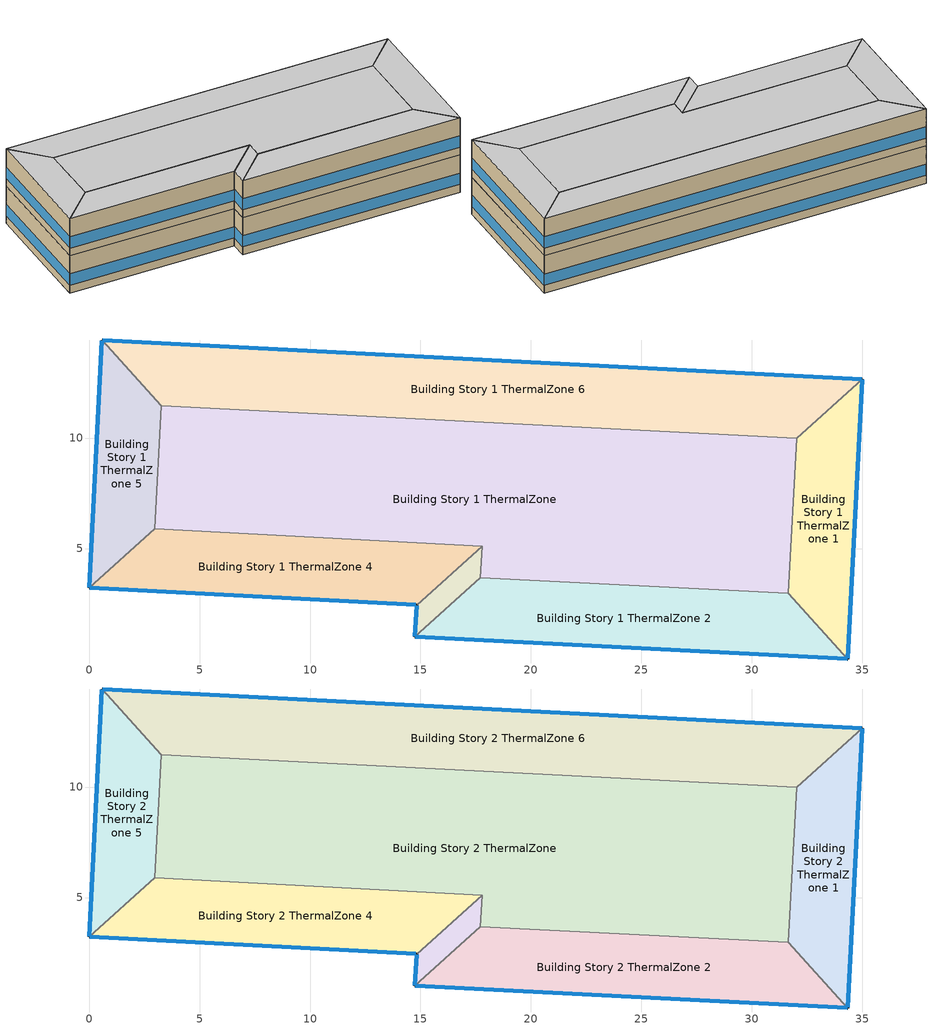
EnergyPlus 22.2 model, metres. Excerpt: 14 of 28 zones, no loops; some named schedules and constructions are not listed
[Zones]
Building Story 1 ThermalZone
 floor ground (Typical Insulated Carpeted 8in Slab Floor): 32.03,9.98 31.65,2.97 17.72,3.67 17.8,5.11 2.97,5.9 3.26,11.47 z0
 wall adiabatic (Typical Interior Wall): 31.65,2.97 32.03,9.98 3.26,11.47 2.97,5.9 17.8,5.11 17.72,3.67 31.65,2.97 z0:3.6
 ceiling adiabatic (Typical Interior Floor): 3.26,11.47 2.97,5.9 17.8,5.11 17.72,3.67 31.65,2.97 32.03,9.98 z3.6
Building Story 1 ThermalZone 1
 floor ground (Typical Insulated Carpeted 8in Slab Floor): 35,12.66 34.33,0 31.65,2.97 32.03,9.98 z0
 wall outside (Typical Insulated Steel Framed Exterior Wall R-12.99): 34.33,0 35,12.66 z0:3.6
 wall adiabatic (Typical Interior Wall): 35,12.66 32.03,9.98 31.65,2.97 34.33,0 z0:3.6
 window (U 0.55 SHGC 0.25): 34.33,0.03 35,12.64 z0.76:1.85
 ceiling adiabatic (Typical Interior Ceiling): 32.03,9.98 31.65,2.97 34.33,0 35,12.66 z3.6
Building Story 1 ThermalZone 2
 floor ground (Typical Insulated Carpeted 8in Slab Floor): 34.33,0 14.74,1 17.72,3.67 31.65,2.97 z0
 wall outside (Typical Insulated Steel Framed Exterior Wall R-12.99): 14.74,1 34.33,0 z0:3.6
 wall adiabatic (Typical Interior Wall): 34.33,0 31.65,2.97 17.72,3.67 14.74,1 z0:3.6
 window (U 0.55 SHGC 0.25): 14.76,1 34.31,0 z0.76:1.84
 ceiling adiabatic (Typical Interior Ceiling): 31.65,2.97 17.72,3.67 14.74,1 34.33,0 z3.6
Building Story 1 ThermalZone 3
 floor ground (Typical Insulated Carpeted 8in Slab Floor): 14.74,1 14.82,2.44 17.8,5.11 17.72,3.67 z0
 wall outside (Typical Insulated Steel Framed Exterior Wall R-12.99): 14.82,2.44 14.74,1 z0:3.6
 wall adiabatic (Typical Interior Wall): 14.74,1 17.72,3.67 17.8,5.11 14.82,2.44 z0:3.6
 window (U 0.55 SHGC 0.25): 14.82,2.42 14.74,1.02 z0.76:1.88
 ceiling adiabatic (Typical Interior Ceiling): 17.72,3.67 17.8,5.11 14.82,2.44 14.74,1 z3.6
Building Story 1 ThermalZone 4
 floor ground (Typical Insulated Carpeted 8in Slab Floor): 14.82,2.44 0,3.22 2.97,5.9 17.8,5.11 z0
 wall outside (Typical Insulated Steel Framed Exterior Wall R-12.99): 0,3.22 14.82,2.44 z0:3.6
 wall adiabatic (Typical Interior Wall): 14.82,2.44 17.8,5.11 2.97,5.9 0,3.22 z0:3.6
 window (U 0.55 SHGC 0.25): 0.03,3.22 14.8,2.44 z0.76:1.85
 ceiling adiabatic (Typical Interior Ceiling): 17.8,5.11 2.97,5.9 0,3.22 14.82,2.44 z3.6
Building Story 1 ThermalZone 5
 floor ground (Typical Insulated Carpeted 8in Slab Floor): 0,3.22 0.59,14.44 3.26,11.47 2.97,5.9 z0
 wall outside (Typical Insulated Steel Framed Exterior Wall R-12.99): 0.59,14.44 0,3.22 z0:3.6
 wall adiabatic (Typical Interior Wall): 0,3.22 2.97,5.9 3.26,11.47 0.59,14.44 z0:3.6
 window (U 0.55 SHGC 0.25): 0.58,14.41 0,3.25 z0.76:1.85
 ceiling adiabatic (Typical Interior Ceiling): 2.97,5.9 3.26,11.47 0.59,14.44 0,3.22 z3.6
Building Story 1 ThermalZone 6
 floor ground (Typical Insulated Carpeted 8in Slab Floor): 0.59,14.44 35,12.66 32.03,9.98 3.26,11.47 z0
 wall outside (Typical Insulated Steel Framed Exterior Wall R-12.99): 35,12.66 0.59,14.44 z0:3.6
 wall adiabatic (Typical Interior Wall): 0.59,14.44 3.26,11.47 32.03,9.98 35,12.66 z0:3.6
 window (U 0.55 SHGC 0.25): 34.98,12.66 0.61,14.44 z0.76:1.84
 ceiling adiabatic (Typical Interior Ceiling): 3.26,11.47 32.03,9.98 35,12.66 0.59,14.44 z3.6
Building Story 2 ThermalZone
 floor adiabatic (Typical Interior Floor): 32.03,9.98 31.65,2.97 17.72,3.67 17.8,5.11 2.97,5.9 3.26,11.47 z3.6
 wall adiabatic (Typical Interior Wall): 31.65,2.97 32.03,9.98 3.26,11.47 2.97,5.9 17.8,5.11 17.72,3.67 31.65,2.97 z3.6:7.2
 ceiling adiabatic (Typical Interior Ceiling): 3.26,11.47 2.97,5.9 17.8,5.11 17.72,3.67 31.65,2.97 32.03,9.98 z7.2
Building Story 2 ThermalZone 1
 floor adiabatic (Typical Interior Ceiling): 35,12.66 34.33,0 31.65,2.97 32.03,9.98 z3.6
 wall outside (Typical Insulated Steel Framed Exterior Wall R-12.99): 34.33,0 35,12.66 z3.6:7.2
 wall adiabatic (Typical Interior Wall): 35,12.66 32.03,9.98 31.65,2.97 34.33,0 z3.6:7.2
 window (U 0.55 SHGC 0.25): 34.33,0.03 35,12.64 z4.36:5.45
 ceiling adiabatic (Typical Interior Ceiling): 32.03,9.98 31.65,2.97 34.33,0 35,12.66 z7.2
Building Story 2 ThermalZone 2
 floor adiabatic (Typical Interior Ceiling): 34.33,0 14.74,1 17.72,3.67 31.65,2.97 z3.6
 wall outside (Typical Insulated Steel Framed Exterior Wall R-12.99): 14.74,1 34.33,0 z3.6:7.2
 wall adiabatic (Typical Interior Wall): 34.33,0 31.65,2.97 17.72,3.67 14.74,1 z3.6:7.2
 window (U 0.55 SHGC 0.25): 14.76,1 34.31,0 z4.36:5.44
 ceiling adiabatic (Typical Interior Floor): 31.65,2.97 17.72,3.67 14.74,1 34.33,0 z7.2
Building Story 2 ThermalZone 3
 floor adiabatic (Typical Interior Ceiling): 14.74,1 14.82,2.44 17.8,5.11 17.72,3.67 z3.6
 wall outside (Typical Insulated Steel Framed Exterior Wall R-12.99): 14.82,2.44 14.74,1 z3.6:7.2
 wall adiabatic (Typical Interior Wall): 14.74,1 17.72,3.67 17.8,5.11 14.82,2.44 z3.6:7.2
 window (U 0.55 SHGC 0.25): 14.82,2.42 14.74,1.02 z4.36:5.48
 ceiling adiabatic (Typical Interior Floor): 17.72,3.67 17.8,5.11 14.82,2.44 14.74,1 z7.2
Building Story 2 ThermalZone 4
 floor adiabatic (Typical Interior Ceiling): 14.82,2.44 0,3.22 2.97,5.9 17.8,5.11 z3.6
 wall outside (Typical Insulated Steel Framed Exterior Wall R-12.99): 0,3.22 14.82,2.44 z3.6:7.2
 wall adiabatic (Typical Interior Wall): 14.82,2.44 17.8,5.11 2.97,5.9 0,3.22 z3.6:7.2
 window (U 0.55 SHGC 0.25): 0.03,3.22 14.8,2.44 z4.36:5.45
 ceiling adiabatic (Typical Interior Floor): 17.8,5.11 2.97,5.9 0,3.22 14.82,2.44 z7.2
Building Story 2 ThermalZone 5
 floor adiabatic (Typical Interior Ceiling): 0,3.22 0.59,14.44 3.26,11.47 2.97,5.9 z3.6
 wall outside (Typical Insulated Steel Framed Exterior Wall R-12.99): 0.59,14.44 0,3.22 z3.6:7.2
 wall adiabatic (Typical Interior Wall): 0,3.22 2.97,5.9 3.26,11.47 0.59,14.44 z3.6:7.2
 window (U 0.55 SHGC 0.25): 0.58,14.41 0,3.25 z4.36:5.45
 ceiling adiabatic (Typical Interior Floor): 2.97,5.9 3.26,11.47 0.59,14.44 0,3.22 z7.2
Building Story 2 ThermalZone 6
 floor adiabatic (Typical Interior Ceiling): 0.59,14.44 35,12.66 32.03,9.98 3.26,11.47 z3.6
 wall outside (Typical Insulated Steel Framed Exterior Wall R-12.99): 35,12.66 0.59,14.44 z3.6:7.2
 wall adiabatic (Typical Interior Wall): 0.59,14.44 3.26,11.47 32.03,9.98 35,12.66 z3.6:7.2
 window (U 0.55 SHGC 0.25): 34.98,12.66 0.61,14.44 z4.36:5.44
 ceiling adiabatic (Typical Interior Floor): 3.26,11.47 32.03,9.98 35,12.66 0.59,14.44 z7.2
[SpaceList]
Story Ground Blended Space Type: Building Story 1 Space 4, Building Story 1 Space 3, Building Story 1 Space 6, Building Story 1 Space, Building Story 1 Space 2, Building Story 1 Space 5, Building Story 1 Space 1
Story Mid Blended Space Type: Building Story 2 Space, Building Story 2 Space 1, Building Story 2 Space 2, Building Story 2 Space 3, Building Story 2 Space 4, Building Story 2 Space 5, Building Story 2 Space 6
[Lights] Design Level Calculation Method=Watts/Area; Return Air Fraction=0; Fraction Visible=0.2; Fraction Replaceable=1
Name | Zone or ZoneList or Space or SpaceList | Schedule | Watts per Zone Floor Area {W/m2} | Fraction Radiant
Office OfficeLarge Data Center Lights 1 | Story Ground Blended Space Type | OfficeLarge BLDG_LIGHT_SCH_2013 | 0.132749 | 0.7
Office OfficeLarge Main Data Center Lights 1 | Story Ground Blended Space Type | OfficeLarge BLDG_LIGHT_SCH_2013 | 0.238666 | 0.7
SecondarySchool Auditorium Lights 1 | Story Ground Blended Space Type | SchoolSecondary BLDG_LIGHT_SCH_2013 | 0.820262 | 0.37
SecondarySchool Cafeteria Lights 1 | Story Ground Blended Space Type | SchoolSecondary BLDG_LIGHT_SCH_2013 | 0.535655 | 0.37
SecondarySchool ComputerRoom Lights 1 | Story Ground Blended Space Type | SchoolSecondary BLDG_LIGHT_CLASSROOM_SCH_2013 | 1.56003 | 0.37
SecondarySchool Gym Lights 1 | Story Ground Blended Space Type | SchoolSecondary BLDG_LIGHT_GYM_SCH_2013 | 1.52954 | 0.37
SecondarySchool Kitchen Lights 1 | Story Ground Blended Space Type | SchoolSecondary BLDG_LIGHT_SCH_2013 | 0.343842 | 0.37
SecondarySchool Library Lights 1 | Story Ground Blended Space Type | SchoolSecondary BLDG_LIGHT_LIBRARY_SCH_2013 | 1.31882 | 0.37
SecondarySchool Lobby Lights 1 | Story Ground Blended Space Type | SchoolSecondary BLDG_LIGHT_LOBBYFLR1_SCH_2013 | 0.497551 | 0.37
SecondarySchool Mechanical Lights 1 | Story Ground Blended Space Type | SchoolSecondary BLDG_LIGHT_MECHANICAL_SCH_2013 | 0.378666 | 0.37
SecondarySchool Office Lights 1 | Story Ground Blended Space Type | SchoolSecondary BLDG_LIGHT_OFFICE_SCH_2013 | 1.55706 | 0.37
SecondarySchool Restroom Lights 1 | Story Ground Blended Space Type | SchoolSecondary BLDG_LIGHT_BATH_SCH_2013 | 0.541778 | 0.37
SecondarySchool Classroom Lights 1 | Story Mid Blended Space Type | SchoolSecondary BLDG_LIGHT_CLASSROOM_SCH_2013 | 6.28069 | 0.37
SecondarySchool Corridor Lights 1 | Story Mid Blended Space Type | SchoolSecondary BLDG_LIGHT_CORRIDOR_SCH_2013 | 2.35688 | 0.37
SecondarySchool Gym Lights 2 | Story Mid Blended Space Type | SchoolSecondary BLDG_LIGHT_GYM_SCH_2013 | 1.53202 | 0.37
[People] Number of People Calculation Method=People/Area; Fraction Radiant=0.3; Activity Level Schedule=SchoolSecondary ACTIVITY_SCH; Enable ASHRAE 55 Comfort Warnings=Yes; Mean Radiant Temperature Calculation Type=ZoneAveraged; Work Efficiency Schedule=Work Efficiency Schedule; Clothing Insulation Schedule=Clothing Schedule; Air Velocity Schedule=Air Velocity Schedule; Thermal Comfort Model 1 Type=Fanger
Name | Zone or ZoneList or Space or SpaceList | Number of People Schedule | People per Floor Area {person/m2}
SecondarySchool Auditorium People 1 | Story Ground Blended Space Type | SchoolSecondary BLDG_OCC_SCH_Auditorium | 0.1953
SecondarySchool Cafeteria People 1 | Story Ground Blended Space Type | SchoolSecondary BLDG_OCC_SCH_Cafeteria | 0.0824085
SecondarySchool ComputerRoom People 1 | Story Ground Blended Space Type | SchoolSecondary BLDG_OCC_SCH_Extend | 0.044033
SecondarySchool Gym People 1 | Story Ground Blended Space Type | SchoolSecondary BLDG_OCC_SCH_Gym | 0.063731
SecondarySchool Kitchen People 1 | Story Ground Blended Space Type | SchoolSecondary BLDG_OCC_SCH | 0.00432787
SecondarySchool Library People 1 | Story Ground Blended Space Type | SchoolSecondary BLDG_OCC_SCH | 0.0110825
SecondarySchool Office People 1 | Story Ground Blended Space Type | SchoolSecondary BLDG_OCC_SCH_Offices | 0.00701376
SecondarySchool Classroom People 1 | Story Mid Blended Space Type | SchoolSecondary BLDG_OCC_SCH | 0.177277
SecondarySchool Gym People 2 | Story Mid Blended Space Type | SchoolSecondary BLDG_OCC_SCH_Gym | 0.0638343
[ElectricEquipment] Design Level Calculation Method=Watts/Area
Name | Zone or ZoneList or Space or SpaceList | Schedule | Watts per Zone Floor Area {W/m2} | Fraction Radiant | Fraction Latent | Fraction Lost
2 Elevator Fans | Story Ground Blended Space Type | Elevator Schedule 3 | 0.148971 | 0.5
2 Elevator Lift Motors | Story Ground Blended Space Type | Elevator Schedule 1 | 77.2581 | 0 | 0 | 1
2 Elevator Lights | Story Ground Blended Space Type | Elevator Schedule 2 | 0.155664 | 0.5
Office OfficeLarge Data Center Elec Equip 1 | Story Ground Blended Space Type | DataCenter_EQUIP_SCH | 3.23778 | 0.5 | 0 | 0
Office OfficeLarge Main Data Center Elec Equip 1 | Story Ground Blended Space Type | DataCenter_EQUIP_SCH | 13.0975 | 0.5 | 0 | 0
SecondarySchool Auditorium Elec Equip 1 | Story Ground Blended Space Type | SchoolSecondary BLDG_EQUIP_SCH_2013 | 0.598921 | 0.5 | 0 | 0
SecondarySchool Cafeteria Elec Equip 1 | Story Ground Blended Space Type | SchoolSecondary KITCHEN_ELEC_EQUIP_SCH | 5.89221 | 0.5 | 0 | 0
SecondarySchool ComputerRoom Elec Equip 1 | Story Ground Blended Space Type | SchoolSecondary BLDG_EQUIP_SCH_2013 | 2.33752 | 0.5 | 0 | 0
SecondarySchool Gym Elec Equip 1 | Story Ground Blended Space Type | SchoolSecondary BLDG_EQUIP_SCH_2013 | 0.977208 | 0.5 | 0 | 0
SecondarySchool Kitchen Elec Equip 1 | Story Ground Blended Space Type | SchoolSecondary KITCHEN_ELEC_EQUIP_SCH | 5.86805 | 0.3 | 0.25 | 0.2
SecondarySchool Library Elec Equip 1 | Story Ground Blended Space Type | SchoolSecondary BLDG_EQUIP_SCH_2013 | 1.03067 | 0.5 | 0 | 0
SecondarySchool Lobby Elec Equip 1; SecondarySchool Restroom Elec Equip 1 | Story Ground Blended Space Type | SchoolSecondary BLDG_EQUIP_SCH_2013 | 0.204549 | 0.5 | 0 | 0
SecondarySchool Mechanical Elec Equip 1 | Story Ground Blended Space Type | SchoolSecondary BLDG_EQUIP_SCH_2013 | 0.333587 | 0.5 | 0 | 0
SecondarySchool Office Elec Equip 1 | Story Ground Blended Space Type | SchoolSecondary BLDG_EQUIP_SCH_2013 | 1.40275 | 0.5 | 0 | 0
SecondarySchool Classroom Elec Equip 1 | Story Mid Blended Space Type | SchoolSecondary BLDG_EQUIP_SCH_2013 | 4.70545 | 0.5 | 0 | 0
SecondarySchool Corridor Elec Equip 1 | Story Mid Blended Space Type | SchoolSecondary BLDG_EQUIP_SCH_2013 | 1.32128 | 0.5 | 0 | 0
SecondarySchool Gym Elec Equip 2 | Story Mid Blended Space Type | SchoolSecondary BLDG_EQUIP_SCH_2013 | 0.978793 | 0.5 | 0 | 0
[GasEquipment]
SecondarySchool Kitchen Gas Equip 1: Zone or ZoneList or Space or SpaceList=Story Ground Blended Space Type; Schedule=SchoolSecondary KITCHEN_GAS_EQUIP_SCH; Design Level Calculation Method=Watts/Area; Power per Zone Floor Area {W/m2}=44.3139; Fraction Latent=0.1; Fraction Radiant=0.2; Fraction Lost=0.7
[ZoneInfiltration:DesignFlowRate] Schedule=Always On Discrete; Design Flow Rate Calculation Method=Flow/ExteriorArea; Constant Term Coefficient=0; Temperature Term Coefficient=0; Velocity Term Coefficient=0.224; Velocity Squared Term Coefficient=0
Name | Zone or ZoneList or Space or SpaceList | Flow Rate per Exterior Surface Area {m3/s-m2}
SecondarySchool Auditorium A  - Story Ground Infiltration; SecondarySchool Auditorium C  - Story Ground Infiltration | Story Ground Blended Space Type | 2.06687e-05
SecondarySchool Cafeteria A  - Story Ground Infiltration; SecondarySchool Cafeteria C  - Story Ground Infiltration | Story Ground Blended Space Type | 1.3082e-05
SecondarySchool ComputerRoom A  - Story Ground Infiltration; SecondarySchool ComputerRoom C  - Story Ground Infiltration | Story Ground Blended Space Type | 1.99715e-05
SecondarySchool Gym A  - Story Ground Infiltration; SecondarySchool Gym C  - Story Ground Infiltration | Story Ground Blended Space Type | 3.37233e-05
SecondarySchool Gym A end_b - Story Ground Infiltration; SecondarySchool Gym C end_b - Story Ground Infiltration | Story Ground Blended Space Type | 6.25768e-05
SecondarySchool Gym B  - Story Ground Infiltration; SecondarySchool Gym B end_b - Story Ground Infiltration | Story Ground Blended Space Type | 5.13379e-05
SecondarySchool Kitchen A  - Story Ground Infiltration; SecondarySchool Kitchen C  - Story Ground Infiltration | Story Ground Blended Space Type | 4.51102e-06
SecondarySchool Library A  - Story Ground Infiltration; SecondarySchool Library C  - Story Ground Infiltration | Story Ground Blended Space Type | 1.7593e-05
SecondarySchool Lobby A  - Story Ground Infiltration; SecondarySchool Lobby C  - Story Ground Infiltration; SecondarySchool Restroom A  - Story Ground Infiltration; SecondarySchool Restroom C  - Story Ground Infiltration | Story Ground Blended Space Type | 8.77599e-06
SecondarySchool Mechanical A  - Story Ground Infiltration; SecondarySchool Mechanical C  - Story Ground Infiltration | Story Ground Blended Space Type | 1.43122e-05
SecondarySchool Office A  - Story Ground Infiltration; SecondarySchool Office C  - Story Ground Infiltration | Story Ground Blended Space Type | 2.2268e-05
SecondarySchool Classroom A  - Story Mid Infiltration; SecondarySchool Classroom C  - Story Mid Infiltration | Story Mid Blended Space Type | 0.000105806
SecondarySchool Classroom A end_a - Story Mid Infiltration; SecondarySchool Classroom C end_a - Story Mid Infiltration | Story Mid Blended Space Type | 6.46938e-05
SecondarySchool Corridor B end_a - Story Mid Infiltration | Story Mid Blended Space Type | 4.71038e-05
SecondarySchool Gym A  - Story Mid Infiltration; SecondarySchool Gym C  - Story Mid Infiltration | Story Mid Blended Space Type | 6.50664e-05
SecondarySchool Gym B  - Story Mid Infiltration | Story Mid Blended Space Type | 5.13379e-05
[Schedule:Day:Interval]
OfficeLarge BLDG_LIGHT_SCH_2013 Wkdy Day: No, 05:00, 0.05, 06:00, 0.1, 07:00, 0.0905601, 08:00, 0.27168, 17:00, 0.815041, 18:00, 0.452801, 20:00, 0.27168, 22:00, 0.18112, 23:00, 0.0905601, 24:00, 0.0452801
OfficeLarge BLDG_LIGHT_SCH_2013 Sat Day: No, 06:00, 0.05, 08:00, 0.0905601, 12:00, 0.27168, 17:00, 0.13584, 19:00, 0.0452801, 24:00, 0.05
OfficeLarge BLDG_LIGHT_SCH_2013 Default: No, 05:00, 0.05, 18:00, 0.0452801, 24:00, 0.05
OfficeLarge BLDG_LIGHT_SCH_2013 Summer Design Day; SchoolSecondary BLDG_LIGHT_SCH_2013 Summer Design Day; SchoolSecondary BLDG_LIGHT_CLASSROOM_SCH_2013 Summer Design Day; SchoolSecondary BLDG_LIGHT_GYM_SCH_2013 Summer Design Day; SchoolSecondary BLDG_LIGHT_LIBRARY_SCH_2013 Summer Design Day; SchoolSecondary BLDG_LIGHT_LOBBYFLR1_SCH_2013 Summer Design Day; SchoolSecondary BLDG_LIGHT_MECHANICAL_SCH_2013 Summer Design Day; SchoolSecondary BLDG_LIGHT_OFFICE_SCH_2013 Summer Design Day; SchoolSecondary BLDG_LIGHT_BATH_SCH_2013 Summer Design Day; Clothing Schedule Default Winter Clothes; 69 space(s) Occ Sch Summer Design Day 3; 69 space(s) Occ Sch Winter Design Day 3; 69 space(s) Occ Sch Summer Design Day 1; 69 space(s) Occ Sch Winter Design Day 1; 69 space(s) Occ Sch Summer Design Day 2; 69 space(s) Occ Sch Winter Design Day 2; DataCenter_EQUIP_SCH Wknd|Wkdy|Hol Day 3; DataCenter_EQUIP_SCH Wknd|Wkdy|Hol Day 7; DataCenter_EQUIP_SCH Wknd|Wkdy|Hol Day 11; DataCenter_EQUIP_SCH Summer Design Day; SchoolSecondary BLDG_LIGHT_CORRIDOR_SCH_2013 Summer Design Day; OfficeLarge BLDG_EQUIP_SCH Summer Design Day: No, 24:00, 1
OfficeLarge BLDG_LIGHT_SCH_2013 Winter Design Day; SchoolSecondary BLDG_LIGHT_SCH_2013 Winter Design Day; SchoolSecondary BLDG_LIGHT_CLASSROOM_SCH_2013 Winter Design Day; SchoolSecondary BLDG_LIGHT_GYM_SCH_2013 Winter Design Day; SchoolSecondary BLDG_LIGHT_LIBRARY_SCH_2013 Winter Design Day; SchoolSecondary BLDG_LIGHT_LOBBYFLR1_SCH_2013 Winter Design Day; SchoolSecondary BLDG_LIGHT_MECHANICAL_SCH_2013 Winter Design Day; SchoolSecondary BLDG_LIGHT_OFFICE_SCH_2013 Winter Design Day; SchoolSecondary BLDG_LIGHT_BATH_SCH_2013 Winter Design Day; SchoolSecondary BLDG_OCC_SCH_Auditorium Wknd Day; SchoolSecondary BLDG_OCC_SCH_Auditorium Wknd Day 1; SchoolSecondary BLDG_OCC_SCH_Auditorium Default; SchoolSecondary BLDG_OCC_SCH_Auditorium Winter Design Day; Work Efficiency Schedule Default; SchoolSecondary BLDG_OCC_SCH_Cafeteria Wknd Day; SchoolSecondary BLDG_OCC_SCH_Cafeteria Wknd Day 1; SchoolSecondary BLDG_OCC_SCH_Cafeteria Default; SchoolSecondary BLDG_OCC_SCH_Cafeteria Winter Design Day; SchoolSecondary BLDG_OCC_SCH_Extend Wknd Day; SchoolSecondary BLDG_OCC_SCH_Extend Wknd Day 1; SchoolSecondary BLDG_OCC_SCH_Extend Default; SchoolSecondary BLDG_OCC_SCH_Extend Winter Design Day; SchoolSecondary BLDG_OCC_SCH_Gym Wknd Day; SchoolSecondary BLDG_OCC_SCH_Gym Wknd Day 1; SchoolSecondary BLDG_OCC_SCH_Gym Default; SchoolSecondary BLDG_OCC_SCH_Gym Winter Design Day; SchoolSecondary BLDG_OCC_SCH Wknd Day; SchoolSecondary BLDG_OCC_SCH Wknd Day 1; SchoolSecondary BLDG_OCC_SCH Default; SchoolSecondary BLDG_OCC_SCH Winter Design Day; SchoolSecondary BLDG_OCC_SCH_Offices Wknd Day; SchoolSecondary BLDG_OCC_SCH_Offices Wknd Day 1; SchoolSecondary BLDG_OCC_SCH_Offices Default; SchoolSecondary BLDG_OCC_SCH_Offices Winter Design Day; Schedule Day 3; SchoolSecondary BLDG_LIGHT_CORRIDOR_SCH_2013 Winter Design Day; OfficeLarge BLDG_OCC_SCH Winter Design Day; OfficeLarge BLDG_EQUIP_SCH Winter Design Day: No, 24:00, 0
SchoolSecondary BLDG_LIGHT_SCH_2013 Wkdy Day; SchoolSecondary BLDG_LIGHT_SCH_2013 Wkdy Day 2; SchoolSecondary BLDG_LIGHT_MECHANICAL_SCH_2013 Wkdy Day; SchoolSecondary BLDG_LIGHT_MECHANICAL_SCH_2013 Wkdy Day 2: No, 07:00, 0.1773, 21:00, 0.9, 24:00, 0.1773
SchoolSecondary BLDG_LIGHT_SCH_2013 Wknd Day; SchoolSecondary BLDG_LIGHT_SCH_2013 Wknd Day 1; SchoolSecondary BLDG_LIGHT_SCH_2013 Default; SchoolSecondary BLDG_LIGHT_CLASSROOM_SCH_2013 Wknd Day; SchoolSecondary BLDG_LIGHT_CLASSROOM_SCH_2013 Wknd Day 1; SchoolSecondary BLDG_LIGHT_CLASSROOM_SCH_2013 Default; SchoolSecondary BLDG_LIGHT_GYM_SCH_2013 Wknd Day; SchoolSecondary BLDG_LIGHT_GYM_SCH_2013 Wknd Day 1; SchoolSecondary BLDG_LIGHT_GYM_SCH_2013 Default; SchoolSecondary BLDG_LIGHT_LIBRARY_SCH_2013 Wknd Day; SchoolSecondary BLDG_LIGHT_LIBRARY_SCH_2013 Wknd Day 1; SchoolSecondary BLDG_LIGHT_LIBRARY_SCH_2013 Default; SchoolSecondary BLDG_LIGHT_LOBBYFLR1_SCH_2013 Wknd Day; SchoolSecondary BLDG_LIGHT_LOBBYFLR1_SCH_2013 Wknd Day 1; SchoolSecondary BLDG_LIGHT_LOBBYFLR1_SCH_2013 Default; SchoolSecondary BLDG_LIGHT_MECHANICAL_SCH_2013 Wknd Day; SchoolSecondary BLDG_LIGHT_MECHANICAL_SCH_2013 Wknd Day 1; SchoolSecondary BLDG_LIGHT_MECHANICAL_SCH_2013 Default; SchoolSecondary BLDG_LIGHT_OFFICE_SCH_2013 Wknd Day; SchoolSecondary BLDG_LIGHT_OFFICE_SCH_2013 Wknd Day 1; SchoolSecondary BLDG_LIGHT_OFFICE_SCH_2013 Default; SchoolSecondary BLDG_LIGHT_BATH_SCH_2013 Wknd Day; SchoolSecondary BLDG_LIGHT_BATH_SCH_2013 Wknd Day 1; SchoolSecondary BLDG_LIGHT_BATH_SCH_2013 Default; SchoolSecondary BLDG_LIGHT_CORRIDOR_SCH_2013 Wknd Day; SchoolSecondary BLDG_LIGHT_CORRIDOR_SCH_2013 Wknd Day 1; SchoolSecondary BLDG_LIGHT_CORRIDOR_SCH_2013 Default: No, 24:00, 0.1773
SchoolSecondary BLDG_LIGHT_SCH_2013 Wkdy Day 1; SchoolSecondary BLDG_LIGHT_MECHANICAL_SCH_2013 Wkdy Day 1: No, 08:00, 0.1773, 20:00, 0.5, 24:00, 0.1773
SchoolSecondary BLDG_LIGHT_CLASSROOM_SCH_2013 Wkdy Day; SchoolSecondary BLDG_LIGHT_CLASSROOM_SCH_2013 Wkdy Day 2: No, 07:00, 0.1773, 08:00, 0.9, 21:00, 0.598291, 24:00, 0.1773
SchoolSecondary BLDG_LIGHT_CLASSROOM_SCH_2013 Wkdy Day 1: No, 08:00, 0.1773, 20:00, 0.332384, 21:00, 0.117863, 24:00, 0.1773
SchoolSecondary BLDG_LIGHT_GYM_SCH_2013 Wkdy Day; SchoolSecondary BLDG_LIGHT_GYM_SCH_2013 Wkdy Day 2: No, 07:00, 0.1773, 08:00, 0.9, 21:00, 0.88182, 24:00, 0.1773
SchoolSecondary BLDG_LIGHT_GYM_SCH_2013 Wkdy Day 1: No, 08:00, 0.1773, 20:00, 0.4899, 21:00, 0.173719, 24:00, 0.1773
SchoolSecondary BLDG_LIGHT_LIBRARY_SCH_2013 Wkdy Day; SchoolSecondary BLDG_LIGHT_LIBRARY_SCH_2013 Wkdy Day 2: No, 07:00, 0.1773, 08:00, 0.9, 21:00, 0.8325, 24:00, 0.1773
SchoolSecondary BLDG_LIGHT_LIBRARY_SCH_2013 Wkdy Day 1: No, 08:00, 0.1773, 20:00, 0.4625, 21:00, 0.164002, 24:00, 0.1773
SchoolSecondary BLDG_LIGHT_LOBBYFLR1_SCH_2013 Wkdy Day; SchoolSecondary BLDG_LIGHT_LOBBYFLR1_SCH_2013 Wkdy Day 2: No, 07:00, 0.1773, 08:00, 0.9, 21:00, 0.855, 24:00, 0.1773
SchoolSecondary BLDG_LIGHT_LOBBYFLR1_SCH_2013 Wkdy Day 1: No, 08:00, 0.1773, 20:00, 0.475, 21:00, 0.168435, 24:00, 0.1773
SchoolSecondary BLDG_LIGHT_OFFICE_SCH_2013 Wkdy Day; SchoolSecondary BLDG_LIGHT_OFFICE_SCH_2013 Wkdy Day 2: No, 07:00, 0.1773, 08:00, 0.9, 21:00, 0.747958, 24:00, 0.1773
SchoolSecondary BLDG_LIGHT_OFFICE_SCH_2013 Wkdy Day 1: No, 08:00, 0.1773, 20:00, 0.415533, 21:00, 0.147348, 24:00, 0.1773
SchoolSecondary BLDG_LIGHT_BATH_SCH_2013 Wkdy Day; SchoolSecondary BLDG_LIGHT_BATH_SCH_2013 Wkdy Day 2: No, 07:00, 0.1773, 08:00, 0.9, 21:00, 0.594, 24:00, 0.1773
SchoolSecondary BLDG_LIGHT_BATH_SCH_2013 Wkdy Day 1: No, 08:00, 0.1773, 20:00, 0.33, 21:00, 0.117018, 24:00, 0.1773
SchoolSecondary BLDG_OCC_SCH_Auditorium Wkdy|SmrDsn Day; SchoolSecondary BLDG_OCC_SCH_Auditorium Wkdy|SmrDsn Day 2; SchoolSecondary BLDG_OCC_SCH_Auditorium Summer Design Day: No, 08:00, 0, 15:00, 0.25, 20:00, 0.95, 24:00, 0
SchoolSecondary BLDG_OCC_SCH_Auditorium Wkdy|SmrDsn Day 1: No, 08:00, 0, 17:00, 0.15, 19:00, 0.35, 24:00, 0
SchoolSecondary ACTIVITY_SCH Default; SchoolSecondary ACTIVITY_SCH Summer Design Day; SchoolSecondary ACTIVITY_SCH Winter Design Day; OfficeLarge ACTIVITY_SCH Default; OfficeLarge ACTIVITY_SCH Summer Design Day; OfficeLarge ACTIVITY_SCH Winter Design Day: No, 24:00, 120
Air Velocity Schedule Default: No, 24:00, 0.2
SchoolSecondary BLDG_OCC_SCH_Cafeteria Wkdy|SmrDsn Day; SchoolSecondary BLDG_OCC_SCH_Cafeteria Wkdy|SmrDsn Day 2; SchoolSecondary BLDG_OCC_SCH_Cafeteria Summer Design Day: No, 09:00, 0, 15:00, 0.95, 20:00, 0.35, 24:00, 0
SchoolSecondary BLDG_OCC_SCH_Cafeteria Wkdy|SmrDsn Day 1: No, 09:00, 0, 17:00, 0.15, 19:00, 0.35, 24:00, 0
SchoolSecondary BLDG_OCC_SCH_Extend Wkdy|SmrDsn Day; SchoolSecondary BLDG_OCC_SCH_Extend Wkdy|SmrDsn Day 2; SchoolSecondary BLDG_OCC_SCH_Extend Summer Design Day: No, 08:00, 0, 21:00, 0.95, 24:00, 0
SchoolSecondary BLDG_OCC_SCH_Extend Wkdy|SmrDsn Day 1: No, 08:00, 0, 21:00, 0.5, 24:00, 0
SchoolSecondary BLDG_OCC_SCH_Gym Wkdy|SmrDsn Day; SchoolSecondary BLDG_OCC_SCH_Gym Wkdy|SmrDsn Day 2; SchoolSecondary BLDG_OCC_SCH_Gym Summer Design Day: No, 08:00, 0, 16:00, 0.35, 21:00, 0.95, 24:00, 0
SchoolSecondary BLDG_OCC_SCH_Gym Wkdy|SmrDsn Day 1: No, 08:00, 0, 21:00, 0.35, 24:00, 0
SchoolSecondary BLDG_OCC_SCH Wkdy|SmrDsn Day; SchoolSecondary BLDG_OCC_SCH Wkdy|SmrDsn Day 2; SchoolSecondary BLDG_OCC_SCH Summer Design Day: No, 08:00, 0, 16:00, 0.95, 21:00, 0.15, 24:00, 0
SchoolSecondary BLDG_OCC_SCH Wkdy|SmrDsn Day 1: No, 08:00, 0, 21:00, 0.15, 24:00, 0
SchoolSecondary BLDG_OCC_SCH_Offices Wkdy|SmrDsn Day; SchoolSecondary BLDG_OCC_SCH_Offices Wkdy|SmrDsn Day 2; SchoolSecondary BLDG_OCC_SCH_Offices Summer Design Day: No, 08:00, 0, 17:00, 0.95, 21:00, 0.15, 24:00, 0
SchoolSecondary BLDG_OCC_SCH_Offices Wkdy|SmrDsn Day 1: No, 08:00, 0, 17:00, 0.5, 21:00, 0.15, 24:00, 0
69 space(s) Occ Sch Thursday 19; 69 space(s) Occ Sch Friday 19; 69 space(s) Occ Sch Default 3; 69 space(s) Occ Sch Tuesday 19; 69 space(s) Occ Sch Wednesday 19; 69 space(s) Occ Sch Tuesday 18; 69 space(s) Occ Sch Wednesday 18; 69 space(s) Occ Sch Thursday 18; 69 space(s) Occ Sch Friday 18; 69 space(s) Occ Sch Monday 16; 69 space(s) Occ Sch Tuesday 16; 69 space(s) Occ Sch Wednesday 16; 69 space(s) Occ Sch Thursday 16; 69 space(s) Occ Sch Friday 16; 69 space(s) Occ Sch Monday 14; 69 space(s) Occ Sch Wednesday 15; 69 space(s) Occ Sch Thursday 15; 69 space(s) Occ Sch Friday 15; 69 space(s) Occ Sch Monday 13; 69 space(s) Occ Sch Tuesday 15; 69 space(s) Occ Sch Thursday 14; 69 space(s) Occ Sch Friday 14; 69 space(s) Occ Sch Default 2; 69 space(s) Occ Sch Tuesday 14; 69 space(s) Occ Sch Wednesday 14; 69 space(s) Occ Sch Tuesday 13; 69 space(s) Occ Sch Wednesday 13; 69 space(s) Occ Sch Thursday 13; 69 space(s) Occ Sch Friday 13; 69 space(s) Occ Sch Monday 12; 69 space(s) Occ Sch Tuesday 11; 69 space(s) Occ Sch Wednesday 11; 69 space(s) Occ Sch Thursday 11; 69 space(s) Occ Sch Friday 11; 69 space(s) Occ Sch Monday 10; 69 space(s) Occ Sch Wednesday 10; 69 space(s) Occ Sch Thursday 10; 69 space(s) Occ Sch Friday 10; 69 space(s) Occ Sch Monday 9; 69 space(s) Occ Sch Tuesday 10: No, 05:00, 0, 07:00, 1, 08:00, 1, 09:00, 1, 11:00, 0, 13:00, 1, 14:00, 0, 15:00, 1, 16:00, 1, 17:00, 1, 18:00, 1, 19:00, 0, 20:00, 1, 21:00, 1, 22:00, 1, 24:00, 0
69 space(s) Occ Sch Saturday 3; 69 space(s) Occ Sch Saturday 2: No, 05:00, 0, 06:00, 1, 07:00, 0, 08:00, 1, 11:00, 0, 12:00, 1, 16:00, 0, 17:00, 1, 18:00, 0, 19:00, 1, 24:00, 0
69 space(s) Occ Sch Sunday 3; 69 space(s) Occ Sch Sunday 2: No, 05:00, 0, 06:00, 1, 17:00, 0, 18:00, 1, 24:00, 0
69 space(s) Occ Sch Wednesday 17; 69 space(s) Occ Sch Thursday 17; 69 space(s) Occ Sch Friday 17; 69 space(s) Occ Sch Monday 15; 69 space(s) Occ Sch Tuesday 17; 69 space(s) Occ Sch Wednesday 12; 69 space(s) Occ Sch Thursday 12; 69 space(s) Occ Sch Friday 12; 69 space(s) Occ Sch Monday 11; 69 space(s) Occ Sch Tuesday 12: No, 05:00, 0, 07:00, 1, 08:00, 1, 09:00, 1, 11:00, 0, 13:00, 1, 16:00, 0, 17:00, 1, 18:00, 1, 19:00, 1, 20:00, 0, 21:00, 1, 22:00, 1, 24:00, 0
69 space(s) Occ Sch Thursday 9; 69 space(s) Occ Sch Friday 9; 69 space(s) Occ Sch Default 1; 69 space(s) Occ Sch Tuesday 9; 69 space(s) Occ Sch Wednesday 9; 69 space(s) Occ Sch Wednesday 5; 69 space(s) Occ Sch Thursday 5; 69 space(s) Occ Sch Friday 5; 69 space(s) Occ Sch Monday 5; 69 space(s) Occ Sch Tuesday 5: No, 05:00, 0, 07:00, 0.00357844, 08:00, 0.207192, 09:00, 0.0336373, 11:00, 0, 13:00, 0.016103, 14:00, 0, 15:00, 0.0375736, 16:00, 0.0669168, 17:00, 0.0261226, 18:00, 0.00715688, 19:00, 0, 20:00, 0.0923238, 21:00, 0.089461, 22:00, 0.00178922, 24:00, 0
69 space(s) Occ Sch Saturday 1: No, 05:00, 0, 06:00, 0.00357844, 07:00, 0, 08:00, 0.00715688, 11:00, 0, 12:00, 0.00715688, 16:00, 0, 17:00, 0.00178922, 18:00, 0, 19:00, 0.00178922, 24:00, 0
69 space(s) Occ Sch Sunday 1: No, 05:00, 0, 06:00, 0.00178922, 17:00, 0, 18:00, 0.00178922, 24:00, 0
69 space(s) Occ Sch Tuesday 8; 69 space(s) Occ Sch Wednesday 8; 69 space(s) Occ Sch Thursday 8; 69 space(s) Occ Sch Friday 8; 69 space(s) Occ Sch Monday 8; 69 space(s) Occ Sch Tuesday 6; 69 space(s) Occ Sch Wednesday 6; 69 space(s) Occ Sch Thursday 6; 69 space(s) Occ Sch Friday 6; 69 space(s) Occ Sch Monday 6: No, 05:00, 0, 07:00, 0.00357844, 08:00, 0.106995, 09:00, 0.0339952, 11:00, 0, 13:00, 0.0164608, 14:00, 0, 15:00, 0.0375736, 16:00, 0.0329217, 17:00, 0.0261226, 18:00, 0.00715688, 19:00, 0, 20:00, 0.0923238, 21:00, 0.089461, 22:00, 0.00178922, 24:00, 0
69 space(s) Occ Sch Wednesday 7; 69 space(s) Occ Sch Thursday 7; 69 space(s) Occ Sch Friday 7; 69 space(s) Occ Sch Monday 7; 69 space(s) Occ Sch Tuesday 7: No, 05:00, 0, 07:00, 0.00357844, 08:00, 0.0887453, 09:00, 0.00536766, 11:00, 0, 13:00, 0.016103, 16:00, 0, 17:00, 0.000715688, 18:00, 0.00715688, 19:00, 0.0418678, 20:00, 0, 21:00, 0.0479511, 22:00, 0.00178922, 24:00, 0
DataCenter_EQUIP_SCH Wknd|Wkdy|Hol Day; DataCenter_EQUIP_SCH Wknd|Wkdy|Hol Day 4; DataCenter_EQUIP_SCH Wknd|Wkdy|Hol Day 8; DataCenter_EQUIP_SCH Winter Design Day 11: No, 24:00, 0.25
DataCenter_EQUIP_SCH Wknd|Wkdy|Hol Day 1; DataCenter_EQUIP_SCH Wknd|Wkdy|Hol Day 5; DataCenter_EQUIP_SCH Wknd|Wkdy|Hol Day 9: No, 24:00, 0.5
DataCenter_EQUIP_SCH Wknd|Wkdy|Hol Day 2; DataCenter_EQUIP_SCH Wknd|Wkdy|Hol Day 6; DataCenter_EQUIP_SCH Wknd|Wkdy|Hol Day 10: No, 24:00, 0.75
SchoolSecondary BLDG_EQUIP_SCH_2013 Wkdy Day; SchoolSecondary BLDG_EQUIP_SCH_2013 Wkdy Day 2: No, 08:00, 0.295624, 17:00, 0.90367, 21:00, 0.332931, 24:00, 0.295624
SchoolSecondary BLDG_EQUIP_SCH_2013 Default|Wknd Day; SchoolSecondary BLDG_EQUIP_SCH_2013 Default|Wknd Day 2; SchoolSecondary BLDG_EQUIP_SCH_2013 Default: No, 24:00, 0.295624
SchoolSecondary BLDG_EQUIP_SCH_2013 Wkdy Day 1: No, 08:00, 0.21116, 17:00, 0.475616, 21:00, 0.237808, 24:00, 0.21116
SchoolSecondary BLDG_EQUIP_SCH_2013 Default|Wknd Day 1: No, 24:00, 0.21116
SchoolSecondary BLDG_EQUIP_SCH_2013 Summer Design Day: No, 08:00, 0.35, 17:00, 0.95, 24:00, 0.35
SchoolSecondary BLDG_EQUIP_SCH_2013 Winter Design Day 2: No, 24:00, 0.35
SchoolSecondary KITCHEN_ELEC_EQUIP_SCH Wkdy Day; SchoolSecondary KITCHEN_ELEC_EQUIP_SCH Wkdy Day 1; SchoolSecondary KITCHEN_ELEC_EQUIP_SCH Wkdy Day 2; SchoolSecondary KITCHEN_ELEC_EQUIP_SCH Summer Design Day: No, 08:00, 0.1, 10:00, 0.15, 13:00, 0.25, 15:00, 0.15, 24:00, 0.1
SchoolSecondary KITCHEN_ELEC_EQUIP_SCH Wknd Day; SchoolSecondary KITCHEN_ELEC_EQUIP_SCH Wknd Day 1; SchoolSecondary KITCHEN_ELEC_EQUIP_SCH Default; SchoolSecondary KITCHEN_ELEC_EQUIP_SCH Winter Design Day: No, 24:00, 0.1
SchoolSecondary KITCHEN_GAS_EQUIP_SCH Wkdy|SmrDsn Day; SchoolSecondary KITCHEN_GAS_EQUIP_SCH Wkdy|SmrDsn Day 1; SchoolSecondary KITCHEN_GAS_EQUIP_SCH Wkdy|SmrDsn Day 2; SchoolSecondary KITCHEN_GAS_EQUIP_SCH Summer Design Day: No, 08:00, 0.02, 10:00, 0.15, 13:00, 0.2, 15:00, 0.1, 24:00, 0.02
SchoolSecondary KITCHEN_GAS_EQUIP_SCH Wknd Day; SchoolSecondary KITCHEN_GAS_EQUIP_SCH Wknd Day 1; SchoolSecondary KITCHEN_GAS_EQUIP_SCH Default; SchoolSecondary KITCHEN_GAS_EQUIP_SCH Winter Design Day: No, 24:00, 0.02
SchoolSecondary BLDG_LIGHT_CORRIDOR_SCH_2013 Wkdy Day; SchoolSecondary BLDG_LIGHT_CORRIDOR_SCH_2013 Wkdy Day 2: No, 07:00, 0.1773, 08:00, 0.9, 21:00, 0.551772, 24:00, 0.1773
SchoolSecondary BLDG_LIGHT_CORRIDOR_SCH_2013 Wkdy Day 1: No, 08:00, 0.1773, 20:00, 0.30654, 21:00, 0.108699, 24:00, 0.1773
OfficeLarge BLDG_OCC_SCH Wkdy Day: No, 06:00, 0, 07:00, 0.1, 08:00, 0.2, 12:00, 0.95, 13:00, 0.5, 17:00, 0.95, 18:00, 0.3, 22:00, 0.1, 24:00, 0.05
OfficeLarge BLDG_OCC_SCH Sat Day: No, 06:00, 0, 08:00, 0.1, 12:00, 0.3, 17:00, 0.1, 19:00, 0.05, 24:00, 0
OfficeLarge BLDG_OCC_SCH Default: No, 06:00, 0, 18:00, 0.05, 24:00, 0
OfficeLarge BLDG_OCC_SCH Summer Design Day: No, 06:00, 0, 22:00, 1, 24:00, 0.05
OfficeLarge BLDG_EQUIP_SCH Wkdy Day: No, 08:00, 0.4, 12:00, 0.9, 13:00, 0.8, 17:00, 0.9, 18:00, 0.5, 24:00, 0.4
OfficeLarge BLDG_EQUIP_SCH Sat Day: No, 06:00, 0.3, 08:00, 0.4, 12:00, 0.5, 17:00, 0.35, 24:00, 0.3
OfficeLarge BLDG_EQUIP_SCH Default: No, 24:00, 0.3
Schedule Day 103: No, 06:00, 0, 24:00, 1
Schedule Day 104: No, 06:00, 0.7, 24:00, 1
[Schedule:Week:Daily]
SchoolSecondary BLDG_LIGHT_SCH_2013 Week Rule - Jan1-Jan3: SchoolSecondary BLDG_LIGHT_SCH_2013 Wkdy Day, SchoolSecondary BLDG_LIGHT_SCH_2013 Wkdy Day, SchoolSecondary BLDG_LIGHT_SCH_2013 Wkdy Day, SchoolSecondary BLDG_LIGHT_SCH_2013 Wkdy Day, SchoolSecondary BLDG_LIGHT_SCH_2013 Wkdy Day, SchoolSecondary BLDG_LIGHT_SCH_2013 Wkdy Day, SchoolSecondary BLDG_LIGHT_SCH_2013 Wknd Day, SchoolSecondary BLDG_LIGHT_SCH_2013 Default, SchoolSecondary BLDG_LIGHT_SCH_2013 Summer Design Day, SchoolSecondary BLDG_LIGHT_SCH_2013 Winter Design Day, SchoolSecondary BLDG_LIGHT_SCH_2013 Default, SchoolSecondary BLDG_LIGHT_SCH_2013 Default
SchoolSecondary BLDG_LIGHT_SCH_2013 Week Rule - Jan4-Jun27: SchoolSecondary BLDG_LIGHT_SCH_2013 Wknd Day, SchoolSecondary BLDG_LIGHT_SCH_2013 Wkdy Day, SchoolSecondary BLDG_LIGHT_SCH_2013 Wkdy Day, SchoolSecondary BLDG_LIGHT_SCH_2013 Wkdy Day, SchoolSecondary BLDG_LIGHT_SCH_2013 Wkdy Day, SchoolSecondary BLDG_LIGHT_SCH_2013 Wkdy Day, SchoolSecondary BLDG_LIGHT_SCH_2013 Wknd Day, SchoolSecondary BLDG_LIGHT_SCH_2013 Default, SchoolSecondary BLDG_LIGHT_SCH_2013 Summer Design Day, SchoolSecondary BLDG_LIGHT_SCH_2013 Winter Design Day, SchoolSecondary BLDG_LIGHT_SCH_2013 Default, SchoolSecondary BLDG_LIGHT_SCH_2013 Default
SchoolSecondary BLDG_LIGHT_SCH_2013 Week Rule - Jun28-Jul4: SchoolSecondary BLDG_LIGHT_SCH_2013 Wknd Day, SchoolSecondary BLDG_LIGHT_SCH_2013 Wkdy Day, SchoolSecondary BLDG_LIGHT_SCH_2013 Wkdy Day, SchoolSecondary BLDG_LIGHT_SCH_2013 Wkdy Day 1, SchoolSecondary BLDG_LIGHT_SCH_2013 Wkdy Day 1, SchoolSecondary BLDG_LIGHT_SCH_2013 Wkdy Day 1, SchoolSecondary BLDG_LIGHT_SCH_2013 Wknd Day 1, SchoolSecondary BLDG_LIGHT_SCH_2013 Default, SchoolSecondary BLDG_LIGHT_SCH_2013 Summer Design Day, SchoolSecondary BLDG_LIGHT_SCH_2013 Winter Design Day, SchoolSecondary BLDG_LIGHT_SCH_2013 Default, SchoolSecondary BLDG_LIGHT_SCH_2013 Default
SchoolSecondary BLDG_LIGHT_SCH_2013 Week Rule - Jul5-Aug29: SchoolSecondary BLDG_LIGHT_SCH_2013 Wknd Day 1, SchoolSecondary BLDG_LIGHT_SCH_2013 Wkdy Day 1, SchoolSecondary BLDG_LIGHT_SCH_2013 Wkdy Day 1, SchoolSecondary BLDG_LIGHT_SCH_2013 Wkdy Day 1, SchoolSecondary BLDG_LIGHT_SCH_2013 Wkdy Day 1, SchoolSecondary BLDG_LIGHT_SCH_2013 Wkdy Day 1, SchoolSecondary BLDG_LIGHT_SCH_2013 Wknd Day 1, SchoolSecondary BLDG_LIGHT_SCH_2013 Default, SchoolSecondary BLDG_LIGHT_SCH_2013 Summer Design Day, SchoolSecondary BLDG_LIGHT_SCH_2013 Winter Design Day, SchoolSecondary BLDG_LIGHT_SCH_2013 Default, SchoolSecondary BLDG_LIGHT_SCH_2013 Default
SchoolSecondary BLDG_LIGHT_SCH_2013 Week Rule - Aug30-Sep5: SchoolSecondary BLDG_LIGHT_SCH_2013 Wknd Day 1, SchoolSecondary BLDG_LIGHT_SCH_2013 Wkdy Day 1, SchoolSecondary BLDG_LIGHT_SCH_2013 Wkdy Day 2, SchoolSecondary BLDG_LIGHT_SCH_2013 Wkdy Day 2, SchoolSecondary BLDG_LIGHT_SCH_2013 Wkdy Day 2, SchoolSecondary BLDG_LIGHT_SCH_2013 Wkdy Day 2, SchoolSecondary BLDG_LIGHT_SCH_2013 Default, SchoolSecondary BLDG_LIGHT_SCH_2013 Default, SchoolSecondary BLDG_LIGHT_SCH_2013 Summer Design Day, SchoolSecondary BLDG_LIGHT_SCH_2013 Winter Design Day, SchoolSecondary BLDG_LIGHT_SCH_2013 Default, SchoolSecondary BLDG_LIGHT_SCH_2013 Default
SchoolSecondary BLDG_LIGHT_SCH_2013 Week Rule - Sep6-Dec31: SchoolSecondary BLDG_LIGHT_SCH_2013 Default, SchoolSecondary BLDG_LIGHT_SCH_2013 Wkdy Day 2, SchoolSecondary BLDG_LIGHT_SCH_2013 Wkdy Day 2, SchoolSecondary BLDG_LIGHT_SCH_2013 Wkdy Day 2, SchoolSecondary BLDG_LIGHT_SCH_2013 Wkdy Day 2, SchoolSecondary BLDG_LIGHT_SCH_2013 Wkdy Day 2, SchoolSecondary BLDG_LIGHT_SCH_2013 Default, SchoolSecondary BLDG_LIGHT_SCH_2013 Default, SchoolSecondary BLDG_LIGHT_SCH_2013 Summer Design Day, SchoolSecondary BLDG_LIGHT_SCH_2013 Winter Design Day, SchoolSecondary BLDG_LIGHT_SCH_2013 Default, SchoolSecondary BLDG_LIGHT_SCH_2013 Default
SchoolSecondary BLDG_LIGHT_CLASSROOM_SCH_2013 Week Rule - Sep6-Dec31: SchoolSecondary BLDG_LIGHT_CLASSROOM_SCH_2013 Default, SchoolSecondary BLDG_LIGHT_CLASSROOM_SCH_2013 Wkdy Day 2, SchoolSecondary BLDG_LIGHT_CLASSROOM_SCH_2013 Wkdy Day 2, SchoolSecondary BLDG_LIGHT_CLASSROOM_SCH_2013 Wkdy Day 2, SchoolSecondary BLDG_LIGHT_CLASSROOM_SCH_2013 Wkdy Day 2, SchoolSecondary BLDG_LIGHT_CLASSROOM_SCH_2013 Wkdy Day 2, SchoolSecondary BLDG_LIGHT_CLASSROOM_SCH_2013 Default, SchoolSecondary BLDG_LIGHT_CLASSROOM_SCH_2013 Default, SchoolSecondary BLDG_LIGHT_CLASSROOM_SCH_2013 Summer Design Day, SchoolSecondary BLDG_LIGHT_CLASSROOM_SCH_2013 Winter Design Day, SchoolSecondary BLDG_LIGHT_CLASSROOM_SCH_2013 Default, SchoolSecondary BLDG_LIGHT_CLASSROOM_SCH_2013 Default
SchoolSecondary BLDG_LIGHT_GYM_SCH_2013 Week Rule - Jan1-Jan3: SchoolSecondary BLDG_LIGHT_GYM_SCH_2013 Wkdy Day, SchoolSecondary BLDG_LIGHT_GYM_SCH_2013 Wkdy Day, SchoolSecondary BLDG_LIGHT_GYM_SCH_2013 Wkdy Day, SchoolSecondary BLDG_LIGHT_GYM_SCH_2013 Wkdy Day, SchoolSecondary BLDG_LIGHT_GYM_SCH_2013 Wkdy Day, SchoolSecondary BLDG_LIGHT_GYM_SCH_2013 Wkdy Day, SchoolSecondary BLDG_LIGHT_GYM_SCH_2013 Wknd Day, SchoolSecondary BLDG_LIGHT_GYM_SCH_2013 Default, SchoolSecondary BLDG_LIGHT_GYM_SCH_2013 Summer Design Day, SchoolSecondary BLDG_LIGHT_GYM_SCH_2013 Winter Design Day, SchoolSecondary BLDG_LIGHT_GYM_SCH_2013 Default, SchoolSecondary BLDG_LIGHT_GYM_SCH_2013 Default
SchoolSecondary BLDG_LIGHT_GYM_SCH_2013 Week Rule - Jan4-Jun27: SchoolSecondary BLDG_LIGHT_GYM_SCH_2013 Wknd Day, SchoolSecondary BLDG_LIGHT_GYM_SCH_2013 Wkdy Day, SchoolSecondary BLDG_LIGHT_GYM_SCH_2013 Wkdy Day, SchoolSecondary BLDG_LIGHT_GYM_SCH_2013 Wkdy Day, SchoolSecondary BLDG_LIGHT_GYM_SCH_2013 Wkdy Day, SchoolSecondary BLDG_LIGHT_GYM_SCH_2013 Wkdy Day, SchoolSecondary BLDG_LIGHT_GYM_SCH_2013 Wknd Day, SchoolSecondary BLDG_LIGHT_GYM_SCH_2013 Default, SchoolSecondary BLDG_LIGHT_GYM_SCH_2013 Summer Design Day, SchoolSecondary BLDG_LIGHT_GYM_SCH_2013 Winter Design Day, SchoolSecondary BLDG_LIGHT_GYM_SCH_2013 Default, SchoolSecondary BLDG_LIGHT_GYM_SCH_2013 Default
SchoolSecondary BLDG_LIGHT_GYM_SCH_2013 Week Rule - Jun28-Jul4: SchoolSecondary BLDG_LIGHT_GYM_SCH_2013 Wknd Day, SchoolSecondary BLDG_LIGHT_GYM_SCH_2013 Wkdy Day, SchoolSecondary BLDG_LIGHT_GYM_SCH_2013 Wkdy Day, SchoolSecondary BLDG_LIGHT_GYM_SCH_2013 Wkdy Day 1, SchoolSecondary BLDG_LIGHT_GYM_SCH_2013 Wkdy Day 1, SchoolSecondary BLDG_LIGHT_GYM_SCH_2013 Wkdy Day 1, SchoolSecondary BLDG_LIGHT_GYM_SCH_2013 Wknd Day 1, SchoolSecondary BLDG_LIGHT_GYM_SCH_2013 Default, SchoolSecondary BLDG_LIGHT_GYM_SCH_2013 Summer Design Day, SchoolSecondary BLDG_LIGHT_GYM_SCH_2013 Winter Design Day, SchoolSecondary BLDG_LIGHT_GYM_SCH_2013 Default, SchoolSecondary BLDG_LIGHT_GYM_SCH_2013 Default
SchoolSecondary BLDG_LIGHT_GYM_SCH_2013 Week Rule - Jul5-Aug29: SchoolSecondary BLDG_LIGHT_GYM_SCH_2013 Wknd Day 1, SchoolSecondary BLDG_LIGHT_GYM_SCH_2013 Wkdy Day 1, SchoolSecondary BLDG_LIGHT_GYM_SCH_2013 Wkdy Day 1, SchoolSecondary BLDG_LIGHT_GYM_SCH_2013 Wkdy Day 1, SchoolSecondary BLDG_LIGHT_GYM_SCH_2013 Wkdy Day 1, SchoolSecondary BLDG_LIGHT_GYM_SCH_2013 Wkdy Day 1, SchoolSecondary BLDG_LIGHT_GYM_SCH_2013 Wknd Day 1, SchoolSecondary BLDG_LIGHT_GYM_SCH_2013 Default, SchoolSecondary BLDG_LIGHT_GYM_SCH_2013 Summer Design Day, SchoolSecondary BLDG_LIGHT_GYM_SCH_2013 Winter Design Day, SchoolSecondary BLDG_LIGHT_GYM_SCH_2013 Default, SchoolSecondary BLDG_LIGHT_GYM_SCH_2013 Default
SchoolSecondary BLDG_LIGHT_GYM_SCH_2013 Week Rule - Aug30-Sep5: SchoolSecondary BLDG_LIGHT_GYM_SCH_2013 Wknd Day 1, SchoolSecondary BLDG_LIGHT_GYM_SCH_2013 Wkdy Day 1, SchoolSecondary BLDG_LIGHT_GYM_SCH_2013 Wkdy Day 2, SchoolSecondary BLDG_LIGHT_GYM_SCH_2013 Wkdy Day 2, SchoolSecondary BLDG_LIGHT_GYM_SCH_2013 Wkdy Day 2, SchoolSecondary BLDG_LIGHT_GYM_SCH_2013 Wkdy Day 2, SchoolSecondary BLDG_LIGHT_GYM_SCH_2013 Default, SchoolSecondary BLDG_LIGHT_GYM_SCH_2013 Default, SchoolSecondary BLDG_LIGHT_GYM_SCH_2013 Summer Design Day, SchoolSecondary BLDG_LIGHT_GYM_SCH_2013 Winter Design Day, SchoolSecondary BLDG_LIGHT_GYM_SCH_2013 Default, SchoolSecondary BLDG_LIGHT_GYM_SCH_2013 Default
SchoolSecondary BLDG_LIGHT_GYM_SCH_2013 Week Rule - Sep6-Dec31: SchoolSecondary BLDG_LIGHT_GYM_SCH_2013 Default, SchoolSecondary BLDG_LIGHT_GYM_SCH_2013 Wkdy Day 2, SchoolSecondary BLDG_LIGHT_GYM_SCH_2013 Wkdy Day 2, SchoolSecondary BLDG_LIGHT_GYM_SCH_2013 Wkdy Day 2, SchoolSecondary BLDG_LIGHT_GYM_SCH_2013 Wkdy Day 2, SchoolSecondary BLDG_LIGHT_GYM_SCH_2013 Wkdy Day 2, SchoolSecondary BLDG_LIGHT_GYM_SCH_2013 Default, SchoolSecondary BLDG_LIGHT_GYM_SCH_2013 Default, SchoolSecondary BLDG_LIGHT_GYM_SCH_2013 Summer Design Day, SchoolSecondary BLDG_LIGHT_GYM_SCH_2013 Winter Design Day, SchoolSecondary BLDG_LIGHT_GYM_SCH_2013 Default, SchoolSecondary BLDG_LIGHT_GYM_SCH_2013 Default
SchoolSecondary BLDG_LIGHT_LIBRARY_SCH_2013 Week Rule - Jan1-Jan3: SchoolSecondary BLDG_LIGHT_LIBRARY_SCH_2013 Wkdy Day, SchoolSecondary BLDG_LIGHT_LIBRARY_SCH_2013 Wkdy Day, SchoolSecondary BLDG_LIGHT_LIBRARY_SCH_2013 Wkdy Day, SchoolSecondary BLDG_LIGHT_LIBRARY_SCH_2013 Wkdy Day, SchoolSecondary BLDG_LIGHT_LIBRARY_SCH_2013 Wkdy Day, SchoolSecondary BLDG_LIGHT_LIBRARY_SCH_2013 Wkdy Day, SchoolSecondary BLDG_LIGHT_LIBRARY_SCH_2013 Wknd Day, SchoolSecondary BLDG_LIGHT_LIBRARY_SCH_2013 Default, SchoolSecondary BLDG_LIGHT_LIBRARY_SCH_2013 Summer Design Day, SchoolSecondary BLDG_LIGHT_LIBRARY_SCH_2013 Winter Design Day, SchoolSecondary BLDG_LIGHT_LIBRARY_SCH_2013 Default, SchoolSecondary BLDG_LIGHT_LIBRARY_SCH_2013 Default
SchoolSecondary BLDG_LIGHT_LIBRARY_SCH_2013 Week Rule - Jan4-Jun27: SchoolSecondary BLDG_LIGHT_LIBRARY_SCH_2013 Wknd Day, SchoolSecondary BLDG_LIGHT_LIBRARY_SCH_2013 Wkdy Day, SchoolSecondary BLDG_LIGHT_LIBRARY_SCH_2013 Wkdy Day, SchoolSecondary BLDG_LIGHT_LIBRARY_SCH_2013 Wkdy Day, SchoolSecondary BLDG_LIGHT_LIBRARY_SCH_2013 Wkdy Day, SchoolSecondary BLDG_LIGHT_LIBRARY_SCH_2013 Wkdy Day, SchoolSecondary BLDG_LIGHT_LIBRARY_SCH_2013 Wknd Day, SchoolSecondary BLDG_LIGHT_LIBRARY_SCH_2013 Default, SchoolSecondary BLDG_LIGHT_LIBRARY_SCH_2013 Summer Design Day, SchoolSecondary BLDG_LIGHT_LIBRARY_SCH_2013 Winter Design Day, SchoolSecondary BLDG_LIGHT_LIBRARY_SCH_2013 Default, SchoolSecondary BLDG_LIGHT_LIBRARY_SCH_2013 Default
SchoolSecondary BLDG_LIGHT_LIBRARY_SCH_2013 Week Rule - Jun28-Jul4: SchoolSecondary BLDG_LIGHT_LIBRARY_SCH_2013 Wknd Day, SchoolSecondary BLDG_LIGHT_LIBRARY_SCH_2013 Wkdy Day, SchoolSecondary BLDG_LIGHT_LIBRARY_SCH_2013 Wkdy Day, SchoolSecondary BLDG_LIGHT_LIBRARY_SCH_2013 Wkdy Day 1, SchoolSecondary BLDG_LIGHT_LIBRARY_SCH_2013 Wkdy Day 1, SchoolSecondary BLDG_LIGHT_LIBRARY_SCH_2013 Wkdy Day 1, SchoolSecondary BLDG_LIGHT_LIBRARY_SCH_2013 Wknd Day 1, SchoolSecondary BLDG_LIGHT_LIBRARY_SCH_2013 Default, SchoolSecondary BLDG_LIGHT_LIBRARY_SCH_2013 Summer Design Day, SchoolSecondary BLDG_LIGHT_LIBRARY_SCH_2013 Winter Design Day, SchoolSecondary BLDG_LIGHT_LIBRARY_SCH_2013 Default, SchoolSecondary BLDG_LIGHT_LIBRARY_SCH_2013 Default
SchoolSecondary BLDG_LIGHT_LIBRARY_SCH_2013 Week Rule - Jul5-Aug29: SchoolSecondary BLDG_LIGHT_LIBRARY_SCH_2013 Wknd Day 1, SchoolSecondary BLDG_LIGHT_LIBRARY_SCH_2013 Wkdy Day 1, SchoolSecondary BLDG_LIGHT_LIBRARY_SCH_2013 Wkdy Day 1, SchoolSecondary BLDG_LIGHT_LIBRARY_SCH_2013 Wkdy Day 1, SchoolSecondary BLDG_LIGHT_LIBRARY_SCH_2013 Wkdy Day 1, SchoolSecondary BLDG_LIGHT_LIBRARY_SCH_2013 Wkdy Day 1, SchoolSecondary BLDG_LIGHT_LIBRARY_SCH_2013 Wknd Day 1, SchoolSecondary BLDG_LIGHT_LIBRARY_SCH_2013 Default, SchoolSecondary BLDG_LIGHT_LIBRARY_SCH_2013 Summer Design Day, SchoolSecondary BLDG_LIGHT_LIBRARY_SCH_2013 Winter Design Day, SchoolSecondary BLDG_LIGHT_LIBRARY_SCH_2013 Default, SchoolSecondary BLDG_LIGHT_LIBRARY_SCH_2013 Default
SchoolSecondary BLDG_LIGHT_LIBRARY_SCH_2013 Week Rule - Aug30-Sep5: SchoolSecondary BLDG_LIGHT_LIBRARY_SCH_2013 Wknd Day 1, SchoolSecondary BLDG_LIGHT_LIBRARY_SCH_2013 Wkdy Day 1, SchoolSecondary BLDG_LIGHT_LIBRARY_SCH_2013 Wkdy Day 2, SchoolSecondary BLDG_LIGHT_LIBRARY_SCH_2013 Wkdy Day 2, SchoolSecondary BLDG_LIGHT_LIBRARY_SCH_2013 Wkdy Day 2, SchoolSecondary BLDG_LIGHT_LIBRARY_SCH_2013 Wkdy Day 2, SchoolSecondary BLDG_LIGHT_LIBRARY_SCH_2013 Default, SchoolSecondary BLDG_LIGHT_LIBRARY_SCH_2013 Default, SchoolSecondary BLDG_LIGHT_LIBRARY_SCH_2013 Summer Design Day, SchoolSecondary BLDG_LIGHT_LIBRARY_SCH_2013 Winter Design Day, SchoolSecondary BLDG_LIGHT_LIBRARY_SCH_2013 Default, SchoolSecondary BLDG_LIGHT_LIBRARY_SCH_2013 Default
